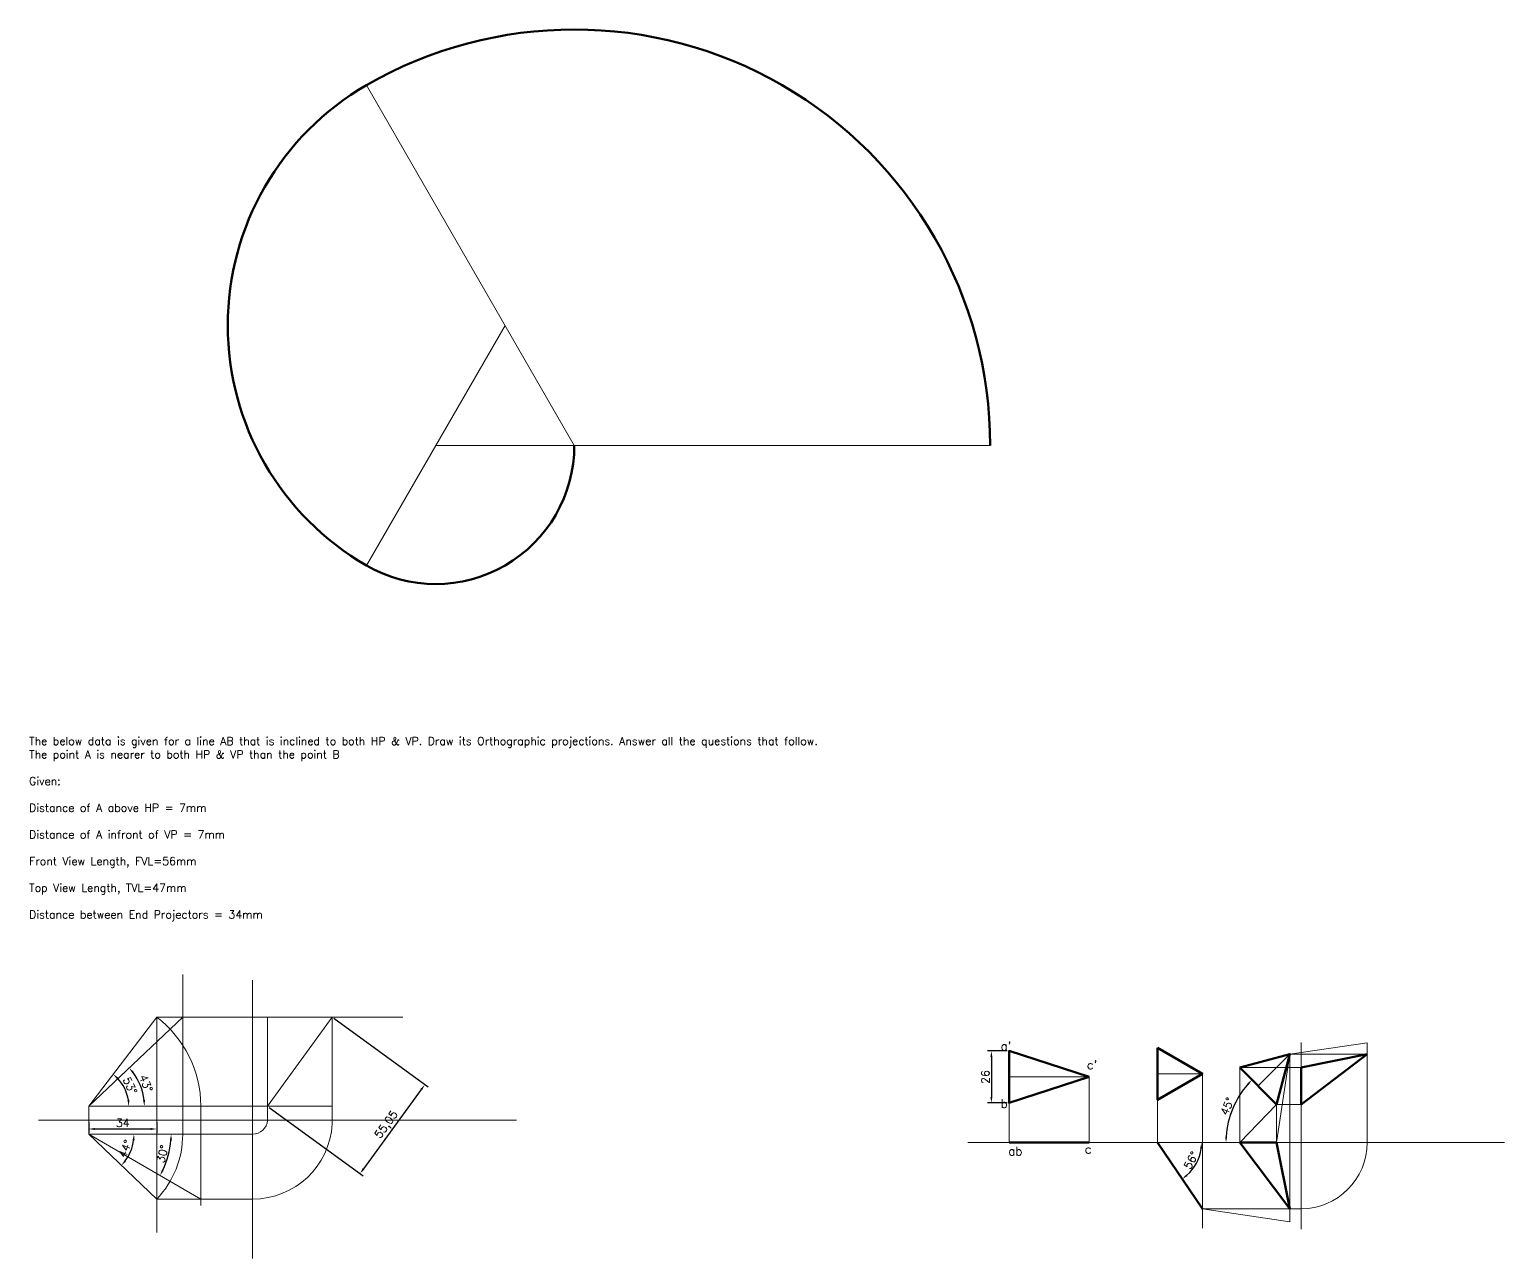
# Model space of a CAD drawing. Header units: millimetres. Extents: x -9631 to 7217, y -631 to 1394.
# Drawn here: x 2867 to 3604, y 200 to 814 of the extents above; entities that cross this region are included whole.
import ezdxf

# ---------------------------------------------------------------- set-up
doc = ezdxf.new("R2010")
doc.units = ezdxf.units.MM
doc.header["$PDMODE"] = 35
doc.header["$PDSIZE"] = 2
doc.layers.get('0').update_dxf_attribs({"lineweight": 15})
doc.layers.add('Annotations', color=7, linetype='Continuous', lineweight=30)
doc.layers.add('Solid', color=7, linetype='Continuous', lineweight=80)
doc.styles.get("Standard").update_dxf_attribs({"font": 'simplex8.shx'})
doc.dimstyles.new('ISO-25', dxfattribs={"dimtxt": 4, "dimasz": 3, "dimexe": 2, "dimexo": 1, "dimgap": 1, "dimtad": 1, "dimrnd": 0.05, "dimtxsty": 'Standard', "dimcen": 2.5, "dimadec": 0, "dimazin": 0, "dimtfac": 1, "dimtmove": 0, "dimatfit": 3, "dimfxl": 1, "dimarcsym": 0})

# ---------------------------------------------------------------- blocks, each defined once
blk = doc.blocks.new('*D150')
at = {"color": 0, "lineweight": -2, "transparency": 16777216}
for p, q in [((3018.65, 319.67), (3065.73, 285.39)), ((3062.34, 284.14), (3033.48, 244.5)), ((2986.26, 275.17), (3033.33, 240.9))]:
    blk.add_line(p, q, dxfattribs=at)
at = {"color": 0, "transparency": 16777216}
for points in [[(3061.94, 284.44), (3062.75, 283.85), (3064.11, 286.57)], [(3033.08, 244.79), (3033.89, 244.2), (3031.72, 242.07)]]:
    blk.add_solid(points, dxfattribs=at)
at = {"layer": 'Defpoints', "color": 0, "transparency": 16777216}
for p in [(3017.84, 320.25), (2985.45, 275.76), (3031.72, 242.07)]:
    blk.add_point(p, dxfattribs=at)
at = {"color": 0, "transparency": 16777216, "insert": (3045.18, 266.31), "char_height": 4, "attachment_point": 5, "rotation": 53.94555}
blk.add_mtext('55,05', dxfattribs=at)
blk = doc.blocks.new('*D162')
at = {"color": 0, "lineweight": -2, "transparency": 16777216}
blk.add_arc((2896.11, 275.76), 27.81, 6.18429, 37.24883, dxfattribs=at)
at = {"color": 0, "transparency": 16777216}
for points in [[(2917.86, 292.26), (2918.62, 292.91), (2916.3, 294.87)], [(2924.25, 278.78), (2923.25, 278.73), (2923.92, 275.76)]]:
    blk.add_solid(points, dxfattribs=at)
at = {"layer": 'Defpoints', "color": 0, "transparency": 16777216}
for p in [(2943.11, 320.25), (2923.03, 282.71), (2896.11, 275.76), (2896.11, 275.76), (2930.11, 275.76)]:
    blk.add_point(p, dxfattribs=at)
at = {"color": 0, "transparency": 16777216, "insert": (2924.73, 287.16), "char_height": 4, "attachment_point": 5, "rotation": 291.71656}
blk.add_mtext('43°', dxfattribs=at)
blk = doc.blocks.new('*D163')
at = {"color": 0, "lineweight": -2, "transparency": 16777216}
blk.add_arc((2896.11, 261.76), 41.18, 334.08377, 355.8255, dxfattribs=at)
at = {"color": 0, "transparency": 16777216}
for points in [[(2936.68, 258.78), (2937.68, 258.74), (2937.29, 261.76)], [(2933.59, 243.52), (2932.71, 243.99), (2931.74, 241.11)]]:
    blk.add_solid(points, dxfattribs=at)
at = {"layer": 'Defpoints', "color": 0, "transparency": 16777216}
for p in [(2896.11, 261.76), (2896.11, 261.76), (2943.11, 261.76), (2934.79, 247.63), (2952.11, 229.31)]:
    blk.add_point(p, dxfattribs=at)
at = {"color": 0, "transparency": 16777216, "insert": (2932.98, 251.84), "char_height": 4, "attachment_point": 5, "rotation": 74.95463}
blk.add_mtext('30°', dxfattribs=at)
blk = doc.blocks.new('*D164')
at = {"color": 0, "lineweight": -2, "transparency": 16777216}
blk.add_arc((2896.11, 275.76), 20.05, 8.58206, 44.03474, dxfattribs=at)
at = {"color": 0, "transparency": 16777216}
for points in [[(2910.19, 289.32), (2910.85, 290.06), (2908.28, 291.69)], [(2916.43, 278.79), (2915.43, 278.71), (2916.15, 275.76)]]:
    blk.add_solid(points, dxfattribs=at)
at = {"layer": 'Defpoints', "color": 0, "transparency": 16777216}
for p in [(2930.11, 320.25), (2915.22, 281.8), (2896.11, 275.76), (2896.11, 275.76), (2930.11, 275.76)]:
    blk.add_point(p, dxfattribs=at)
at = {"color": 0, "transparency": 16777216, "insert": (2916.77, 285.97), "char_height": 4, "attachment_point": 5, "rotation": 296.3084}
blk.add_mtext('53°', dxfattribs=at)
blk = doc.blocks.new('*D165')
at = {"color": 0, "lineweight": -2, "transparency": 16777216}
blk.add_arc((2896.11, 261.76), 22.63, 323.93774, 352.39852, dxfattribs=at)
at = {"color": 0, "transparency": 16777216}
for points in [[(2918.04, 258.8), (2919.04, 258.73), (2918.74, 261.76)], [(2914.78, 248.12), (2914.02, 248.76), (2912.48, 246.13)]]:
    blk.add_solid(points, dxfattribs=at)
at = {"layer": 'Defpoints', "color": 0, "transparency": 16777216}
for p in [(2896.11, 261.76), (2896.11, 261.76), (2943.11, 261.76), (2915.88, 250.75), (2930.11, 229.31)]:
    blk.add_point(p, dxfattribs=at)
at = {"color": 0, "transparency": 16777216, "insert": (2914.33, 254.46), "char_height": 4, "attachment_point": 5, "rotation": 68.16813}
blk.add_mtext('44°', dxfattribs=at)
blk = doc.blocks.new('*D166')
at = {"color": 0, "lineweight": -2, "transparency": 16777216}
for p, q in [((2896.11, 267.76), (2896.11, 262.35)), ((2930.11, 267.76), (2930.11, 262.35)), ((2899.11, 264.35), (2927.11, 264.35))]:
    blk.add_line(p, q, dxfattribs=at)
at = {"color": 0, "transparency": 16777216}
for points in [[(2899.11, 264.85), (2899.11, 263.85), (2896.11, 264.35)], [(2927.11, 264.85), (2927.11, 263.85), (2930.11, 264.35)]]:
    blk.add_solid(points, dxfattribs=at)
at = {"layer": 'Defpoints', "color": 0, "transparency": 16777216}
for p in [(2896.11, 268.76), (2930.11, 268.76), (2930.11, 264.35)]:
    blk.add_point(p, dxfattribs=at)
at = {"color": 0, "transparency": 16777216, "insert": (2913.11, 267.35), "char_height": 4, "attachment_point": 5}
blk.add_mtext('34', dxfattribs=at)
blk = doc.blocks.new('*D167')
at = {"color": 0, "lineweight": -2, "transparency": 16777216}
for p, q in [((3355.09, 303.34), (3345.23, 303.34)), ((3347.23, 300.34), (3347.23, 280.34)), ((3355.09, 277.34), (3345.23, 277.34))]:
    blk.add_line(p, q, dxfattribs=at)
at = {"color": 0, "transparency": 16777216}
for points in [[(3346.73, 300.34), (3347.73, 300.34), (3347.23, 303.34)], [(3346.73, 280.34), (3347.73, 280.34), (3347.23, 277.34)]]:
    blk.add_solid(points, dxfattribs=at)
at = {"layer": 'Defpoints', "color": 0, "transparency": 16777216}
for p in [(3356.09, 303.34), (3347.23, 277.34), (3356.09, 277.34)]:
    blk.add_point(p, dxfattribs=at)
at = {"color": 0, "transparency": 16777216, "insert": (3344.23, 290.34), "char_height": 4, "attachment_point": 5, "rotation": 90}
blk.add_mtext('26', dxfattribs=at)
blk = doc.blocks.new('*D168')
at = {"color": 0, "lineweight": -2, "transparency": 16777216}
blk.add_arc((3430.21, 257.58), 22.02, 312.07101, 352.18672, dxfattribs=at)
at = {"color": 0, "transparency": 16777216}
for points in [[(3451.52, 254.62), (3452.52, 254.55), (3452.23, 257.58)], [(3445.27, 240.85), (3444.65, 241.63), (3442.6, 239.38)]]:
    blk.add_solid(points, dxfattribs=at)
at = {"layer": 'Defpoints', "color": 0, "transparency": 16777216}
for p in [(3335.51, 257.58), (3430.21, 257.58), (3603.67, 257.58), (3447.76, 244.28), (3452.73, 224.52)]:
    blk.add_point(p, dxfattribs=at)
at = {"color": 0, "transparency": 16777216, "insert": (3447.02, 248.69), "char_height": 4, "attachment_point": 5, "rotation": 62.12887}
blk.add_mtext('56°', dxfattribs=at)
blk = doc.blocks.new('*D169')
at = {"color": 0, "lineweight": -2, "transparency": 16777216}
blk.add_arc((3508.77, 257.58), 44.3, 138.8809, 176.1191, dxfattribs=at)
at = {"color": 0, "transparency": 16777216}
for points in [[(3475.04, 287.06), (3475.77, 286.37), (3477.45, 288.91)], [(3465.08, 260.56), (3464.08, 260.6), (3464.47, 257.58)]]:
    blk.add_solid(points, dxfattribs=at)
at = {"layer": 'Defpoints', "color": 0, "transparency": 16777216}
for p in [(3471.32, 295.04), (3470.41, 279.73), (3489.7, 276.65), (3335.51, 257.58), (3603.67, 257.58)]:
    blk.add_point(p, dxfattribs=at)
at = {"color": 0, "transparency": 16777216, "insert": (3465.08, 275.68), "char_height": 4, "attachment_point": 5, "rotation": 67.5}
blk.add_mtext('45°', dxfattribs=at)

msp = doc.modelspace()

# ---------------------------------------------------------------- linework, layer by layer
for p, q in [((3138.801, 605.974), (3034.878, 785.974)), ((3104.16, 665.974), (3034.878, 545.974)), ((3069.519, 605.974), (3346.647, 605.974)), ((2943.107, 261.757), (2943.107, 341.6)), ((2978.023, 338.761), (2978.023, 199.628)), ((2930.107, 320.254), (2896.107, 275.757)), ((2896.107, 275.757), (2943.107, 320.254)), ((2930.107, 275.757), (2930.107, 320.254)), ((2930.107, 320.254), (2943.107, 320.254)), ((2943.107, 320.254), (3053.148, 320.254)), ((2985.447, 268.757), (2985.447, 320.254)), ((2985.447, 275.757), (3017.841, 320.254)), ((3017.841, 266.848), (3017.841, 320.254)), ((3535.066, 307.443), (3496.432, 301.767)), ((3502.005, 307.539), (3502.005, 214.363)), ((3535.066, 257.581), (3535.066, 307.443)), ((3471.318, 295.037), (3471.318, 257.581)), ((3471.318, 295.037), (3502.005, 295.037)), ((3480.51, 285.845), (3496.432, 301.767)), ((3489.703, 257.581), (3496.432, 301.767)), ((3496.432, 301.767), (3496.432, 218.017)), ((3496.432, 301.767), (3535.066, 301.767)), ((3356.092, 290.344), (3396.092, 290.344)), ((3356.092, 277.344), (3396.092, 290.344)), ((3396.092, 290.344), (3396.092, 257.581)), ((3430.212, 291.941), (3452.728, 291.941)), ((3452.728, 291.941), (3452.728, 214.856)), ((2896.107, 268.757), (2896.107, 275.757)), ((2896.107, 275.757), (2896.107, 261.757)), ((2896.107, 275.757), (2930.107, 275.757)), ((2930.107, 275.757), (2952.107, 275.757)), ((2930.107, 275.757), (2930.107, 212.55)), ((2952.107, 275.757), (2952.107, 226.129)), ((2952.107, 275.757), (2978.023, 275.757)), ((2978.023, 275.757), (3017.841, 275.757)), ((3356.092, 257.581), (3356.092, 277.344)), ((3430.212, 278.941), (3430.212, 257.581)), ((3471.318, 257.581), (3489.703, 276.653)), ((3489.703, 276.653), (3489.703, 257.581)), ((3489.703, 276.653), (3502.005, 276.653)), ((2871.035, 268.757), (3109.929, 268.757)), ((2896.107, 261.757), (2943.107, 261.757)), ((2896.107, 261.757), (2930.107, 229.307)), ((2896.107, 261.757), (2952.107, 229.307)), ((2943.107, 261.757), (2978.023, 261.757)), ((3335.505, 257.581), (3603.67, 257.581)), ((2930.107, 229.307), (2952.107, 229.307)), ((2952.107, 229.307), (2978.023, 229.307)), ((3496.432, 218.017), (3452.728, 224.521)), ((3452.728, 224.521), (3496.432, 224.521)), ((3496.432, 224.521), (3502.005, 224.521))]:
    msp.add_line(p, q)
for centre, radius, start, end in [((2896.107, 275.757), 56, 0, 52.616802), ((2978.023, 269.194), 7.438, 270, 356.627413), ((2978.023, 269.194), 39.888, 270, 356.627413), ((2896.107, 261.757), 47, 316.336262, 0), ((3502.005, 257.581), 33.061, 270, 0)]:
    msp.add_arc(centre, radius, start, end)
at = {"layer": 'Solid'}
for p, q in [((3356.092, 257.581), (3396.092, 257.581)), ((3430.212, 257.581), (3452.728, 224.521))]:
    msp.add_line(p, q, dxfattribs=at)
msp.add_lwpolyline([(3346.647, 605.974, 0.5773503), (3034.878, 785.974, 0.5773503), (3034.878, 545.974, 0.5773503), (3138.801, 605.974)], format="xyb", dxfattribs=at)
for points in [[(3396.092, 290.344), (3356.092, 277.344), (3356.092, 303.344)], [(3430.212, 304.941), (3452.728, 291.941), (3430.212, 278.941)], [(3471.318, 295.037), (3496.432, 301.767), (3489.703, 276.653)], [(3496.432, 224.521), (3489.703, 257.581), (3471.318, 257.581)]]:
    msp.add_lwpolyline(points, close=True, dxfattribs=at)
msp.add_lwpolyline([(3535.066, 301.767), (3502.005, 295.037), (3502.005, 276.653), (3535.066, 301.767)], dxfattribs=at)

# ---------------------------------------------------------------- texts
at = {"insert": (2866.344, 460.236), "char_height": 4, "width": 481, "attachment_point": 1}
msp.add_mtext('The below data is given for a line AB that is inclined to both HP & VP. Draw its Orthographic projections. Answer all the questions that follow.\\PThe point A is nearer to both HP & VP than the point B\\P\\PGiven:\\P\\PDistance of A above HP = 7mm\\P\\PDistance of A infront of VP = 7mm\\P\\PFront View Length, FVL=56mm\\P\\PTop View Length, TVL=47mm\\P\\PDistance between End Projectors = 34mm', dxfattribs=at)
at = {"layer": 'Annotations'}
for s, p in [("a'", (3351.829, 303.59)), ("c'", (3394.948, 294.209)), ("b'", (3351.829, 274.878)), ('ab', (3355.653, 251.108)), ('c', (3393.914, 252.095))]:
    msp.add_text(s, height=4.375, dxfattribs=at).set_placement(p)

# ---------------------------------------------------------------- dimensions: what is measured, and where the dimension line sits
for base, line1, line2, picture, middle in [((2923.032, 282.709), ((2896.107, 275.757), (2930.107, 275.757)), ((2896.107, 275.757), (2943.107, 320.254)), '*D162', (2924.729, 287.156)), ((2915.223, 281.798), ((2896.107, 275.757), (2930.107, 275.757)), ((2930.107, 320.254), (2896.107, 275.757)), '*D164', (2916.768, 285.971)), ((3470.41, 279.731), ((3335.505, 257.581), (3603.67, 257.581)), ((3489.703, 276.653), (3471.318, 295.037)), '*D169', (3465.075, 275.682)), ((2934.793, 247.63), ((2896.107, 261.757), (2943.107, 261.757)), ((2896.107, 261.757), (2952.107, 229.307)), '*D163', (2932.983, 251.844)), ((2915.878, 250.748), ((2896.107, 261.757), (2943.107, 261.757)), ((2896.107, 261.757), (2930.107, 229.307)), '*D165', (2914.329, 254.457)), ((3447.757, 244.282), ((3430.212, 257.581), (3452.728, 224.521)), ((3335.505, 257.581), (3603.67, 257.581)), '*D168', (3447.022, 248.692))]:
    dim = msp.add_angular_dim_2l(base=base, line1=line1, line2=line2, dimstyle='ISO-25', override={"dimfxl": 1.25})
    dim.commit()
    dim.dimension.update_dxf_attribs({"geometry": picture, "text_midpoint": middle})
dim = msp.add_aligned_dim(p1=(3017.841, 320.254), p2=(2985.447, 275.757), distance=57.231, dimstyle='ISO-25', override={"dimfxl": 1.25})
dim.commit()
dim.dimension.update_dxf_attribs({"geometry": '*D150', "text_midpoint": (3045.18, 266.311)})
dim = msp.add_linear_dim(base=(3347.234, 277.344), p1=(3356.092, 303.344), p2=(3356.092, 277.344), angle=90, dimstyle='ISO-25', override={"dimfxl": 1.25})
dim.commit()
dim.dimension.update_dxf_attribs({"geometry": '*D167', "text_midpoint": (3344.234, 290.344)})
dim = msp.add_linear_dim(base=(2930.107, 264.348), p1=(2896.107, 268.757), p2=(2930.107, 268.757), dimstyle='ISO-25', override={"dimfxl": 1.25})
dim.commit()
dim.dimension.update_dxf_attribs({"geometry": '*D166', "text_midpoint": (2913.107, 267.348)})

doc.saveas('drawing.dxf')
